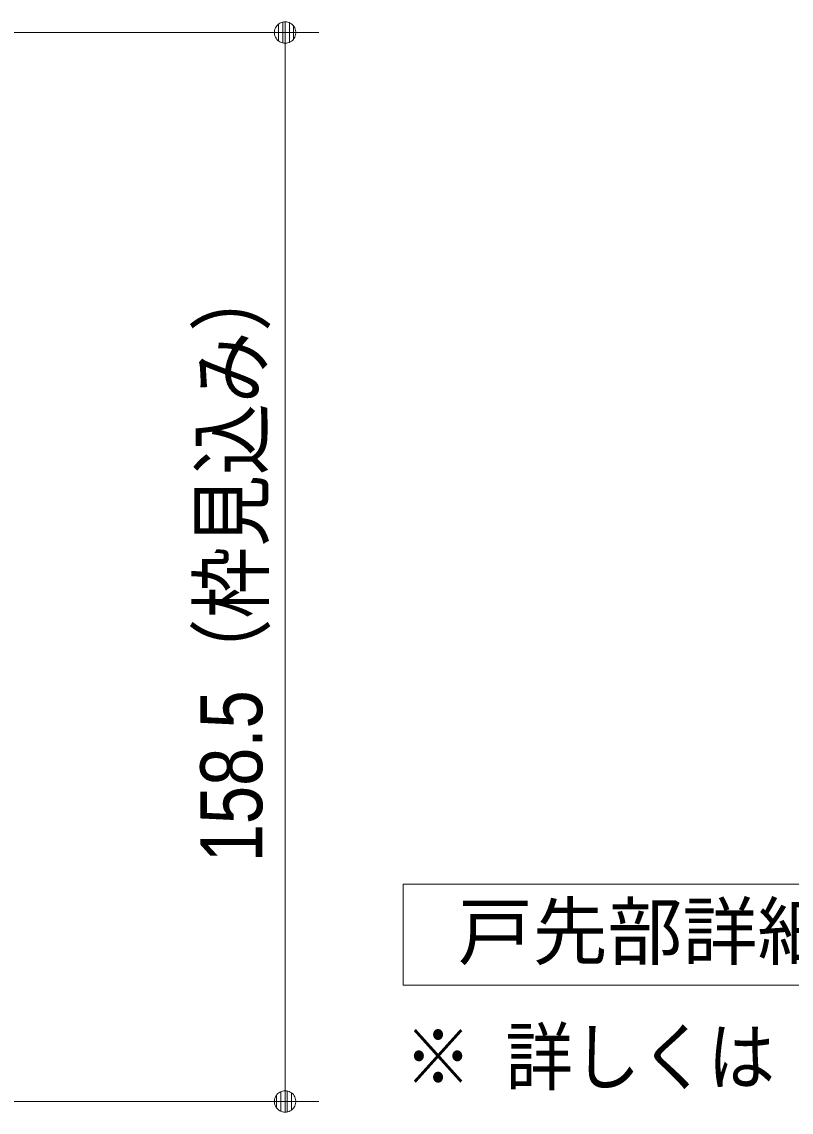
# Model space of a CAD drawing. Units: millimetres, scale not verified. Extents: x -6062 to 6062, y -3045 to 3045.
# Drawn here: x -5236 to -4779, y 1648 to 2295 of the extents above; entities that cross this region are included whole.
import ezdxf
from ezdxf.enums import TextEntityAlignment as Align

# ---------------------------------------------------------------- set-up
doc = ezdxf.new("R2010")
doc.units = ezdxf.units.MM
doc.header["$LTSCALE"] = 20
for name, color, linetype, lineweight in [('0-0_2寸法-1', 7, 'Continuous', 9), ('0-1_0', 7, 'Continuous', 9), ('0-2_2寸法-3', 7, 'Continuous', 9)]:
    doc.layers.add(name, color=color, linetype=linetype, lineweight=lineweight)
doc.styles.add('ＭＳ ゴシック', font='')
doc.styles.add('ＭＳ Ｐゴシック', font='')
doc.styles.get('ＭＳ ゴシック').set_extended_font_data('MS Gothic')
doc.styles.get('ＭＳ Ｐゴシック').set_extended_font_data('MS PGothic')

# ---------------------------------------------------------------- blocks, each defined once
blk = doc.blocks.new('_Dot')
at = {"layer": '0-1_0'}
for p, q in [((-10, 0), (-20, 0)), ((9.78, 2), (-9.78, 2)), ((7.99, 6), (-7.99, 6)), ((9.16, -3.98), (-9.16, -3.98)), ((6, -7.98), (-6, -7.98))]:
    blk.add_line(p, q, dxfattribs=at)
for points in [[(10, 0), (9.92, 1.25), (9.69, 2.49), (9.3, 3.68), (8.76, 4.82), (8.09, 5.88), (7.29, 6.85), (6.37, 7.71), (5.36, 8.44), (4.26, 9.05), (3.09, 9.51), (1.87, 9.82), (0.63, 9.98), (-0.63, 9.98), (-1.87, 9.82), (-3.09, 9.51), (-4.26, 9.05), (-5.36, 8.44), (-6.37, 7.71), (-7.29, 6.85), (-8.09, 5.88), (-8.76, 4.82), (-9.3, 3.68), (-9.69, 2.49), (-9.92, 1.25), (-10, 0), (0, 0)], [(-10, 0), (-9.92, -1.25), (-9.69, -2.49), (-9.3, -3.68), (-8.76, -4.82), (-8.09, -5.88), (-7.29, -6.85), (-6.37, -7.71), (-5.36, -8.44), (-4.26, -9.05), (-3.09, -9.51), (-1.87, -9.82), (-0.63, -9.98), (0.63, -9.98), (1.87, -9.82), (3.09, -9.51), (4.26, -9.05), (5.36, -8.44), (6.37, -7.71), (7.29, -6.85), (8.09, -5.88), (8.76, -4.82), (9.3, -3.68), (9.69, -2.49), (9.92, -1.25), (10, 0), (0, 0)]]:
    blk.add_lwpolyline(points, close=True, dxfattribs=at)
blk = doc.blocks.new('グループ-2')
at = {"layer": '0-2_2寸法-3'}
blk.add_lwpolyline([(-55439.7, 34474.8), (-64439.7, 34474.8), (-64439.7, 35674.8), (-55439.7, 35674.8)], close=True, dxfattribs=at)
at = {"layer": '0-2_2寸法-3', "style": 'ＭＳ ゴシック'}
blk.add_text('戸先部詳細図 1/5', height=650.9, dxfattribs=at).set_placement((-63791.8, 34592.4), align=Align.BOTTOM_LEFT)

msp = doc.modelspace()

# ---------------------------------------------------------------- linework, layer by layer
at = {"layer": '0-0_2寸法-1'}
for p, q in [((-5259.48, 2288.84), (-5059.48, 2288.84)), ((-5079.48, 2276.13), (-5079.48, 1667.56)), ((-5380.5, 1654.84), (-5059.48, 1654.84))]:
    msp.add_line(p, q, dxfattribs=at)

# ---------------------------------------------------------------- block references
at = {"layer": '0-0_2寸法-1', "xscale": 0.6356201, "yscale": 0.6356201}
for p, rotation in [((-5079.48, 2288.84), 90), ((-5079.48, 1654.84), 270)]:
    msp.add_blockref('_Dot', p, dxfattribs=dict(at, rotation=rotation))
at = {"layer": '0-2_2寸法-3', "xscale": 0.05, "yscale": 0.05}
msp.add_blockref('グループ-2', (-1787.5, 0), dxfattribs=at)

# ---------------------------------------------------------------- texts
at = {"layer": '0-0_2寸法-1', "style": 'ＭＳ Ｐゴシック', "width": 0.85}
msp.add_text('158.5（枠見込み）', height=36.69, rotation=90, dxfattribs=at).set_placement((-5082.01, 1796.64), align=Align.BOTTOM_LEFT)
at = {"layer": '0-2_2寸法-3', "style": 'ＭＳ ゴシック', "width": 0.9}
msp.add_text('※ 詳しくは「枠詳細図面」を参照', height=32.55, dxfattribs=at).set_placement((-5008.76, 1655.26), align=Align.BOTTOM_LEFT)

doc.saveas('drawing.dxf')
